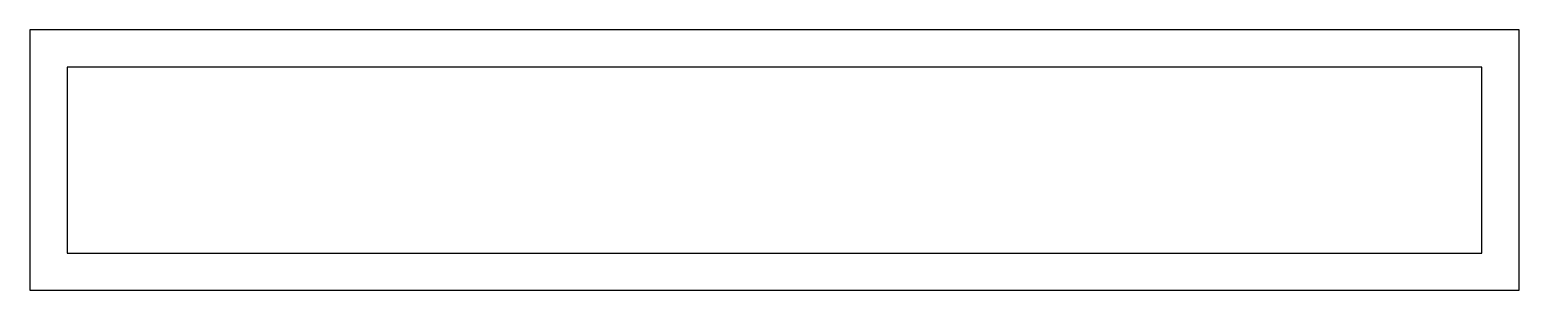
# Model space of a CAD drawing. Extents: x 13.98 to 15.58, y 23.72 to 24.
import ezdxf

# ---------------------------------------------------------------- set-up
doc = ezdxf.new("R2010")
doc.units = 0
doc.header["$MEASUREMENT"] = 0
doc.layers.add('A-MOBILIA', color=2, linetype='CONTINUOUS')
doc.layers.add('ESC50', color=1, linetype='CONTINUOUS')

msp = doc.modelspace()

# ---------------------------------------------------------------- linework, layer by layer
at = {"layer": 'A-MOBILIA'}
msp.add_lwpolyline([(13.9792, 23.998), (13.9792, 23.718), (15.5792, 23.718), (15.5792, 23.998)], close=True, dxfattribs=at)
at = {"layer": 'ESC50'}
msp.add_lwpolyline([(14.0192, 23.958), (14.0192, 23.758), (15.5392, 23.758), (15.5392, 23.958)], close=True, dxfattribs=at)

doc.saveas('drawing.dxf')
